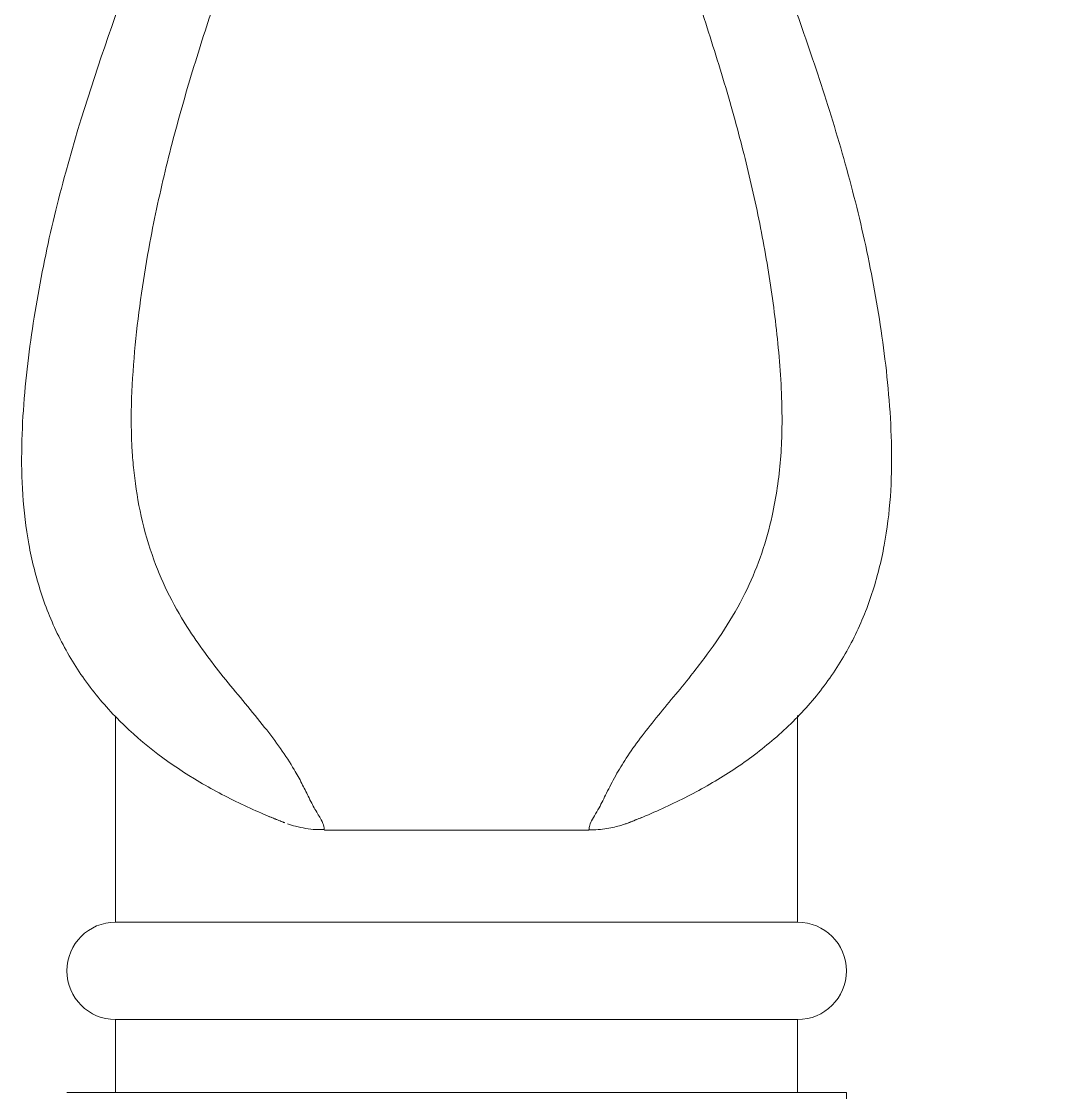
# Paper-space layout '_Back' of a CAD drawing. Header units: millimetres. Extents: x -15 to 40.7, y -14.6 to 59.
# Drawn here: x -8.93 to 12.19, y 15 to 37 of the extents above; entities that cross this region are included whole.
import ezdxf

# ---------------------------------------------------------------- set-up
doc = ezdxf.new("R2010")
doc.units = ezdxf.units.MM

psp = doc.layouts.new('_Back')

# ---------------------------------------------------------------- linework, layer by layer
at = {"color": 7, "linetype": 'Continuous', "lineweight": 15}
for p, q in [((-7, 22.728), (-7, 18.5)), ((7, 18.5), (7, 22.744)), ((-2.715, 20.389), (2.715, 20.389)), ((7, 18.5), (-7, 18.5)), ((-7, 16.5), (-7, 15)), ((7, 16.5), (-7, 16.5)), ((7, 15), (7, 16.5)), ((8, 15), (-8, 15))]:
    psp.add_line(p, q, dxfattribs=at)
for centre, radius, start, end in [((-7, 17.5), 1, 90, 270), ((7, 17.5), 1, 270, 90), ((13.222, 15), 5.222, 180, 258.6119)]:
    psp.add_arc(centre, radius, start, end, dxfattribs=at)
for points, knots in [([(-3.566, 20.556), (-3.559, 20.553), (-3.551, 20.55), (-3.538, 20.545), (-3.53, 20.542), (-3.537, 20.544), (-3.544, 20.547), (-3.559, 20.553), (-3.566, 20.556), (-3.606, 20.571), (-3.64, 20.585), (-3.745, 20.627), (-3.819, 20.658), (-4.046, 20.754), (-4.201, 20.823), (-4.664, 21.04), (-4.974, 21.201), (-5.869, 21.73), (-6.425, 22.141), (-7.164, 22.881), (-7.394, 23.149), (-7.803, 23.71), (-7.983, 24.005), (-8.296, 24.625), (-8.428, 24.949), (-8.639, 25.602), (-8.721, 25.933), (-8.842, 26.602), (-8.882, 26.941), (-8.928, 27.616), (-8.933, 27.949), (-8.913, 28.936), (-8.855, 29.579), (-8.692, 30.847), (-8.586, 31.474), (-8.333, 32.709), (-8.186, 33.312), (-7.702, 35.085), (-7.321, 36.216), (-6.741, 37.851), (-6.547, 38.387), (-6.17, 39.441), (-5.987, 39.96), (-5.724, 40.742), (-5.638, 41.004), (-5.468, 41.537), (-5.384, 41.808), (-5.215, 42.37), (-5.13, 42.663), (-5.004, 43.123), (-4.961, 43.28), (-4.877, 43.605), (-4.835, 43.771), (-4.755, 44.104), (-4.715, 44.271), (-4.639, 44.61), (-4.603, 44.781), (-4.535, 45.109), (-4.504, 45.269), (-4.445, 45.58), (-4.418, 45.732), (-4.369, 46.013), (-4.348, 46.145), (-4.309, 46.391), (-4.292, 46.505), (-4.248, 46.812), (-4.226, 46.974), (-4.211, 47.093)], [0, 0, 0, 0, 0.000977, 0.000977, 0.001953, 0.001953, 0.00293, 0.00293, 0.003906, 0.003906, 0.007812, 0.007812, 0.015625, 0.015625, 0.03125, 0.03125, 0.0625, 0.0625, 0.125, 0.125, 0.15625, 0.15625, 0.1875, 0.1875, 0.21875, 0.21875, 0.25, 0.25, 0.28125, 0.28125, 0.3125, 0.3125, 0.375, 0.375, 0.4375, 0.4375, 0.5, 0.5, 0.625, 0.625, 0.6875, 0.6875, 0.75, 0.75, 0.78125, 0.78125, 0.8125, 0.8125, 0.84375, 0.84375, 0.859375, 0.859375, 0.875, 0.875, 0.890625, 0.890625, 0.90625, 0.90625, 0.921875, 0.921875, 0.9375, 0.9375, 0.953125, 0.953125, 0.96875, 0.96875, 1, 1, 1, 1]), ([(4.211, 47.093), (4.227, 46.972), (4.249, 46.806), (4.309, 46.387), (4.349, 46.13), (4.424, 45.698), (4.451, 45.545), (4.512, 45.224), (4.545, 45.06), (4.649, 44.558), (4.729, 44.205), (4.894, 43.531), (4.982, 43.199), (5.152, 42.587), (5.235, 42.301), (5.403, 41.746), (5.486, 41.478), (5.656, 40.948), (5.742, 40.687), (6.005, 39.907), (6.189, 39.389), (6.565, 38.338), (6.758, 37.806), (7.142, 36.718), (7.334, 36.163), (7.701, 35.028), (7.878, 34.445), (8.199, 33.26), (8.344, 32.658), (8.593, 31.433), (8.697, 30.812), (8.818, 29.862), (8.852, 29.543), (8.904, 28.896), (8.921, 28.568), (8.939, 27.575), (8.9, 26.909), (8.715, 25.909), (8.631, 25.573), (8.417, 24.921), (8.286, 24.603), (7.973, 23.987), (7.788, 23.687), (7.378, 23.128), (7.151, 22.866), (6.658, 22.376), (6.391, 22.147), (5.837, 21.729), (5.549, 21.54), (4.955, 21.191), (4.648, 21.032), (4.184, 20.815), (4.029, 20.746), (3.805, 20.652), (3.731, 20.621), (3.626, 20.58), (3.592, 20.566), (3.554, 20.551), (3.547, 20.548), (3.538, 20.545), (3.535, 20.543), (3.532, 20.542), (3.534, 20.543), (3.547, 20.548), (3.563, 20.554), (3.576, 20.56)], [0, 0, 0, 0, 0.03125, 0.03125, 0.0625, 0.0625, 0.078125, 0.078125, 0.09375, 0.09375, 0.125, 0.125, 0.15625, 0.15625, 0.1875, 0.1875, 0.21875, 0.21875, 0.25, 0.25, 0.3125, 0.3125, 0.375, 0.375, 0.4375, 0.4375, 0.5, 0.5, 0.5625, 0.5625, 0.625, 0.625, 0.65625, 0.65625, 0.6875, 0.6875, 0.75, 0.75, 0.78125, 0.78125, 0.8125, 0.8125, 0.84375, 0.84375, 0.875, 0.875, 0.90625, 0.90625, 0.9375, 0.9375, 0.96875, 0.96875, 0.984375, 0.984375, 0.992188, 0.992188, 0.996094, 0.996094, 0.99707, 0.99707, 0.997559, 0.997559, 0.998047, 0.998047, 1, 1, 1, 1]), ([(-3.849, 20.67), (-3.827, 20.661), (-3.775, 20.64), (-3.703, 20.61), (-3.649, 20.589), (-3.625, 20.579), (-3.622, 20.578)], [0, 0, 0, 0, 0.2966246, 0.690756, 0.9527399, 1, 1, 1, 1]), ([(-3.472, 20.521), (-3.417, 20.503), (-3.293, 20.463), (-3.1, 20.424), (-2.903, 20.398), (-2.777, 20.401), (-2.718, 20.403)], [0, 0, 0, 0, 0.226503, 0.508049, 0.766983, 1, 1, 1, 1]), ([(2.715, 20.398), (2.762, 20.398), (2.872, 20.397), (3.037, 20.415), (3.199, 20.443), (3.332, 20.476), (3.434, 20.507), (3.503, 20.531), (3.54, 20.545), (3.555, 20.551), (3.559, 20.553), (3.561, 20.554), (3.562, 20.554), (3.565, 20.555), (3.574, 20.559), (3.591, 20.565), (3.602, 20.57)], [0, 0, 0, 0, 0.147422, 0.341819, 0.513457, 0.657682, 0.769347, 0.844444, 0.88367, 0.892825, 0.895902, 0.898175, 0.901301, 0.907904, 0.938668, 1, 1, 1, 1]), ([(3.602, 20.57), (3.65, 20.589), (3.734, 20.623), (3.815, 20.656), (3.849, 20.67)], [0, 0, 0, 0, 0.583849, 1, 1, 1, 1])]:
    psp.add_open_spline(points, degree=3, knots=knots, dxfattribs=at)
at = {"color": 8, "linetype": 'Continuous', "lineweight": 15}
for points, knots in [([(-2.764, 43.428), (-2.814, 43.344), (-2.93, 43.146), (-3.087, 42.785), (-3.254, 42.356), (-3.477, 41.732), (-3.783, 40.845), (-4.184, 39.689), (-4.644, 38.366), (-5.111, 36.986), (-5.564, 35.533), (-5.972, 34.027), (-6.272, 32.648), (-6.475, 31.419), (-6.607, 30.355), (-6.685, 29.265), (-6.682, 28.384), (-6.611, 27.573), (-6.492, 26.832), (-6.248, 25.98), (-5.906, 25.192), (-5.527, 24.54), (-5.129, 23.972), (-4.74, 23.475), (-4.337, 22.988), (-3.952, 22.521), (-3.607, 22.067), (-3.354, 21.677), (-3.174, 21.346), (-3.035, 21.066), (-2.908, 20.809), (-2.771, 20.604), (-2.723, 20.468), (-2.715, 20.406), (-2.714, 20.384), (-2.715, 20.389), (-2.715, 20.39)], [0, 0, 0, 0, 0.0104483, 0.0247679, 0.0454767, 0.0662958, 0.1081414, 0.16673, 0.2253276, 0.2873576, 0.3494753, 0.4119567, 0.4746341, 0.515339, 0.5561281, 0.597299, 0.6387185, 0.6540668, 0.6868456, 0.7201825, 0.7483402, 0.7770203, 0.7986961, 0.8205157, 0.8426904, 0.8650102, 0.884669, 0.9047488, 0.9182031, 0.9318998, 0.9479809, 0.964436, 0.9790033, 0.9894176, 0.9993212, 1, 1, 1, 1]), ([(2.715, 20.393), (2.715, 20.393), (2.715, 20.394), (2.719, 20.443), (2.742, 20.541), (2.827, 20.682), (2.941, 20.873), (3.074, 21.146), (3.252, 21.498), (3.483, 21.883), (3.765, 22.281), (4.212, 22.842), (4.669, 23.382), (5.162, 24.017), (5.57, 24.601), (5.971, 25.324), (6.279, 26.078), (6.472, 26.779), (6.589, 27.425), (6.676, 28.206), (6.692, 29.296), (6.579, 30.672), (6.368, 32.136), (6.079, 33.571), (5.708, 35.031), (5.267, 36.504), (4.775, 37.988), (4.273, 39.435), (3.92, 40.448), (3.595, 41.39), (3.373, 42.035), (3.112, 42.735), (2.935, 43.12), (2.839, 43.326), (2.768, 43.428), (2.764, 43.433)], [0, 0, 0, 0, 0.007304, 0.017525, 0.030692, 0.042265, 0.05405, 0.071606, 0.089673, 0.106076, 0.124789, 0.143825, 0.183133, 0.198737, 0.227651, 0.257001, 0.28492, 0.313332, 0.334581, 0.355956, 0.399371, 0.455546, 0.51207, 0.569362, 0.626835, 0.691539, 0.756375, 0.821452, 0.886567, 0.895676, 0.950499, 0.974661, 0.986937, 0.99939, 1, 1, 1, 1])]:
    psp.add_open_spline(points, degree=3, knots=knots, dxfattribs=at)

doc.saveas('drawing.dxf')
